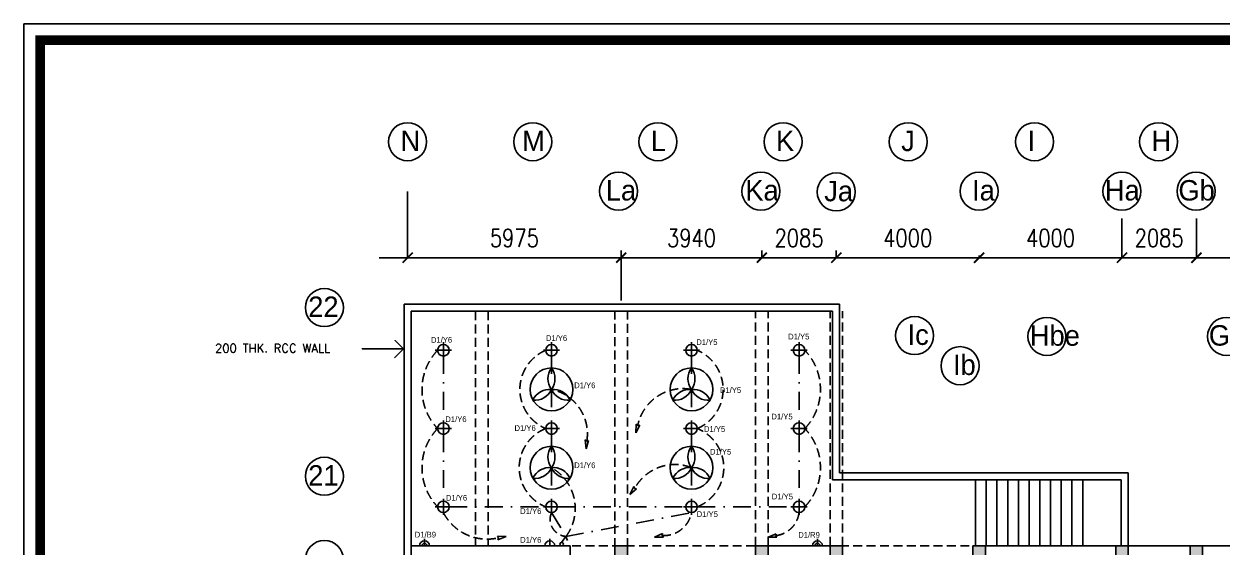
# Model space of a CAD drawing. Extents: x -8365922 to -3890057, y 2226679 to 4874943.
# Drawn here: x -3965747 to -3932194, y 2449943 to 2464581 of the extents above; entities that cross this region are included whole.
import ezdxf

# ---------------------------------------------------------------- set-up
doc = ezdxf.new("R2010")
doc.units = 0
doc.header["$LTSCALE"] = 1000
doc.header["$MEASUREMENT"] = 0
doc.header["$PDMODE"] = 34
doc.linetypes.add('DASHDOT', pattern=[1, 0.5, -0.25, 0, -0.25])
doc.linetypes.add('HIDDEN', pattern=[0.375, 0.25, -0.125])
doc.layers.get('0').update_dxf_attribs({"linetype": 'CONTINUOUS'})
doc.layers.get('DEFPOINTS').update_dxf_attribs({"linetype": 'CONTINUOUS'})
for name, color, linetype in [('A-ANNO-DIMS', 2, 'CONTINUOUS'), ('A-ANNO-NOTE', 2, 'CONTINUOUS'), ('A-FLOR-STRS', 2, 'CONTINUOUS'), ('A-WALL-FULL', 6, 'CONTINUOUS'), ('BEAM', 3, 'HIDDEN'), ('CKT', 3, 'CONTINUOUS'), ('CON', 5, 'DASHDOT'), ('ELECT', 4, 'CONTINUOUS'), ('HATCH', 220, 'CONTINUOUS'), ('LIGHT', 4, 'CONTINUOUS'), ('LOOP', 6, 'HIDDEN'), ('POWER', 4, 'CONTINUOUS'), ('S-COLS', 2, 'CONTINUOUS'), ('S-WALL', 2, 'CONTINUOUS'), ('TITLE', 171, 'CONTINUOUS'), ('TITLE_LINE', 170, 'CONTINUOUS')]:
    doc.layers.add(name, color=color, linetype=linetype)
doc.styles.add('MTEXT', font='', dxfattribs={"height": 250})
doc.styles.add('ROMANS', font='ROMANS.SHX', dxfattribs={"width": 0.8})
doc.styles.add('SIMPLEX', font='SIMPLEX')
doc.styles.get('MTEXT').set_extended_font_data('Futura Lt BT')
doc.dimstyles.new('COPY_OF_DIM2001', dxfattribs={"dimscale": 100, "dimtxt": 5, "dimasz": 4, "dimexe": 0.25, "dimexo": 2, "dimgap": 3, "dimtad": 1, "dimdec": 0, "dimlfac": -1, "dimzin": 3, "dimtxsty": 'ROMANS', "dimblk1": 'DIMTICK', "dimblk2": 'DIMTICK', "dimsah": 1, "dimcen": 0, "dimdle": 0.125, "dimclrd": 1, "dimclre": 1, "dimaunit": 1, "dimazin": 3, "dimtfac": 1.333333, "dimtdec": 0, "dimtmove": 0, "dimatfit": 3, "dimtolj": 1, "dimtzin": 3})

# ---------------------------------------------------------------- blocks, each defined once
blk = doc.blocks.new('DIMTICK')
blk.add_line((-1.062, 0), (2, 0))
at = {"const_width": 0.125}
blk.add_lwpolyline([(-0.354, -0.354), (0.354, 0.354)], dxfattribs=at)
blk = doc.blocks.new('*D12')
at = {"layer": 'A-ANNO-DIMS', "color": 1}
for p, q in [((-3955003, 2459894), (-3955003, 2458014)), ((-3949022, 2458240), (-3949022, 2458064)), ((-3949422, 2458040), (-3954603, 2458040))]:
    blk.add_line(p, q, dxfattribs=at)
at = {"layer": 'DEFPOINTS', "color": 0}
for p in [(-3955003, 2460094), (-3955003, 2458040), (-3949022, 2458040)]:
    blk.add_point(p, dxfattribs=at)
at = {"layer": 'A-ANNO-DIMS', "color": 1, "xscale": 400, "yscale": 400, "zscale": 400, "rotation": 180}
blk.add_blockref('DIMTICK', (-3955003, 2458040), dxfattribs=at)
at = {"layer": 'A-ANNO-DIMS', "color": 1, "xscale": 400, "yscale": 400, "zscale": 400}
blk.add_blockref('DIMTICK', (-3949022, 2458040), dxfattribs=at)
at = {"layer": 'A-ANNO-DIMS', "color": 0, "insert": (-3952012, 2458590), "char_height": 500, "attachment_point": 5, "style": 'ROMANS'}
blk.add_mtext('\\A1;5975', dxfattribs=at)
blk = doc.blocks.new('*D13')
at = {"layer": 'A-ANNO-DIMS', "color": 1}
for p, q in [((-3949022, 2456843), (-3949022, 2458064)), ((-3945082, 2458240), (-3945082, 2458064)), ((-3948622, 2458040), (-3945482, 2458040))]:
    blk.add_line(p, q, dxfattribs=at)
at = {"layer": 'DEFPOINTS', "color": 0}
for p in [(-3945082, 2458040), (-3945082, 2458040), (-3949022, 2456643)]:
    blk.add_point(p, dxfattribs=at)
at = {"layer": 'A-ANNO-DIMS', "color": 1, "xscale": 400, "yscale": 400, "zscale": 400, "rotation": 180}
blk.add_blockref('DIMTICK', (-3949022, 2458040), dxfattribs=at)
at = {"layer": 'A-ANNO-DIMS', "color": 1, "xscale": 400, "yscale": 400, "zscale": 400}
blk.add_blockref('DIMTICK', (-3945082, 2458040), dxfattribs=at)
at = {"layer": 'A-ANNO-DIMS', "color": 0, "insert": (-3947052, 2458590), "char_height": 500, "attachment_point": 5, "style": 'ROMANS'}
blk.add_mtext('\\A1;3940', dxfattribs=at)
blk = doc.blocks.new('*D14')
at = {"layer": 'A-ANNO-DIMS', "color": 1}
for p, q in [((-3945082, 2458240), (-3945082, 2458064)), ((-3942997, 2458240), (-3942997, 2458064)), ((-3944682, 2458040), (-3943397, 2458040))]:
    blk.add_line(p, q, dxfattribs=at)
at = {"layer": 'DEFPOINTS', "color": 0}
for p in [(-3945082, 2458040), (-3942997, 2458040), (-3942997, 2458040)]:
    blk.add_point(p, dxfattribs=at)
at = {"layer": 'A-ANNO-DIMS', "color": 1, "xscale": 400, "yscale": 400, "zscale": 400, "rotation": 180}
blk.add_blockref('DIMTICK', (-3945082, 2458040), dxfattribs=at)
at = {"layer": 'A-ANNO-DIMS', "color": 1, "xscale": 400, "yscale": 400, "zscale": 400}
blk.add_blockref('DIMTICK', (-3942997, 2458040), dxfattribs=at)
at = {"layer": 'A-ANNO-DIMS', "color": 0, "insert": (-3944040, 2458590), "char_height": 500, "attachment_point": 5, "style": 'ROMANS'}
blk.add_mtext('\\A1;2085', dxfattribs=at)
blk = doc.blocks.new('*D15')
at = {"layer": 'A-ANNO-DIMS', "color": 1}
for p, q in [((-3942997, 2458240), (-3942997, 2458064)), ((-3938997, 2458098), (-3938997, 2458064)), ((-3942597, 2458040), (-3939397, 2458040))]:
    blk.add_line(p, q, dxfattribs=at)
at = {"layer": 'DEFPOINTS', "color": 0}
for p in [(-3942997, 2458040), (-3938997, 2458040), (-3938997, 2457898)]:
    blk.add_point(p, dxfattribs=at)
at = {"layer": 'A-ANNO-DIMS', "color": 1, "xscale": 400, "yscale": 400, "zscale": 400, "rotation": 180}
blk.add_blockref('DIMTICK', (-3942997, 2458040), dxfattribs=at)
at = {"layer": 'A-ANNO-DIMS', "color": 1, "xscale": 400, "yscale": 400, "zscale": 400}
blk.add_blockref('DIMTICK', (-3938997, 2458040), dxfattribs=at)
at = {"layer": 'A-ANNO-DIMS', "color": 0, "insert": (-3940997, 2458590), "char_height": 500, "attachment_point": 5, "style": 'ROMANS'}
blk.add_mtext('\\A1;4000', dxfattribs=at)
blk = doc.blocks.new('*D16')
at = {"layer": 'A-ANNO-DIMS', "color": 1}
for p, q in [((-3934997, 2459141), (-3934997, 2458014)), ((-3938997, 2458098), (-3938997, 2458064)), ((-3938597, 2458040), (-3935397, 2458040))]:
    blk.add_line(p, q, dxfattribs=at)
at = {"layer": 'DEFPOINTS', "color": 0}
for p in [(-3934997, 2459341), (-3938997, 2457898), (-3934997, 2458040)]:
    blk.add_point(p, dxfattribs=at)
at = {"layer": 'A-ANNO-DIMS', "color": 1, "xscale": 400, "yscale": 400, "zscale": 400, "rotation": 180}
blk.add_blockref('DIMTICK', (-3938997, 2458040), dxfattribs=at)
at = {"layer": 'A-ANNO-DIMS', "color": 1, "xscale": 400, "yscale": 400, "zscale": 400}
blk.add_blockref('DIMTICK', (-3934997, 2458040), dxfattribs=at)
at = {"layer": 'A-ANNO-DIMS', "color": 0, "insert": (-3936997, 2458590), "char_height": 500, "attachment_point": 5, "style": 'ROMANS'}
blk.add_mtext('\\A1;4000', dxfattribs=at)
blk = doc.blocks.new('*D17')
at = {"layer": 'A-ANNO-DIMS', "color": 1}
for p, q in [((-3934997, 2459141), (-3934997, 2458014)), ((-3932912, 2459141), (-3932912, 2458014)), ((-3934597, 2458040), (-3933312, 2458040))]:
    blk.add_line(p, q, dxfattribs=at)
at = {"layer": 'DEFPOINTS', "color": 0}
for p in [(-3934997, 2459341), (-3932912, 2459341), (-3932912, 2458040)]:
    blk.add_point(p, dxfattribs=at)
at = {"layer": 'A-ANNO-DIMS', "color": 1, "xscale": 400, "yscale": 400, "zscale": 400, "rotation": 180}
blk.add_blockref('DIMTICK', (-3934997, 2458040), dxfattribs=at)
at = {"layer": 'A-ANNO-DIMS', "color": 1, "xscale": 400, "yscale": 400, "zscale": 400}
blk.add_blockref('DIMTICK', (-3932912, 2458040), dxfattribs=at)
at = {"layer": 'A-ANNO-DIMS', "color": 0, "insert": (-3933955, 2458590), "char_height": 500, "attachment_point": 5, "style": 'ROMANS'}
blk.add_mtext('\\A1;2085', dxfattribs=at)
blk = doc.blocks.new('*D18')
at = {"layer": 'A-ANNO-DIMS', "color": 1}
for p, q in [((-3932912, 2459141), (-3932912, 2458014)), ((-3928972, 2459168), (-3928972, 2458014)), ((-3932512, 2458040), (-3929372, 2458040))]:
    blk.add_line(p, q, dxfattribs=at)
at = {"layer": 'DEFPOINTS', "color": 0}
for p in [(-3932912, 2459341), (-3928972, 2459368), (-3928972, 2458040)]:
    blk.add_point(p, dxfattribs=at)
at = {"layer": 'A-ANNO-DIMS', "color": 1, "xscale": 400, "yscale": 400, "zscale": 400, "rotation": 180}
blk.add_blockref('DIMTICK', (-3932912, 2458040), dxfattribs=at)
at = {"layer": 'A-ANNO-DIMS', "color": 1, "xscale": 400, "yscale": 400, "zscale": 400}
blk.add_blockref('DIMTICK', (-3928972, 2458040), dxfattribs=at)
at = {"layer": 'A-ANNO-DIMS', "color": 0, "insert": (-3930942, 2458590), "char_height": 500, "attachment_point": 5, "style": 'ROMANS'}
blk.add_mtext('\\A1;3940', dxfattribs=at)
blk = doc.blocks.new('FAN')
at = {"layer": 'LIGHT'}
blk.add_circle((0, 0), 600, dxfattribs=at)
for centre, start, end in [((410, 300), 143.8105, 216.1895), ((-410, 300), 323.8105, 36.1895), ((-55, -505), 83.8105, 156.1895), ((-465, 205), 263.8105, 336.1895), ((55, -505), 23.8105, 96.1895), ((465, 205), 203.8105, 276.1895)]:
    blk.add_arc(centre, 508, start, end, dxfattribs=at)
blk = doc.blocks.new('2X36')
at = {"layer": 'LIGHT'}
for p, q in [((-226, 0), (226, 0)), ((0, -226), (0, 226))]:
    blk.add_line(p, q, dxfattribs=at)
blk.add_circle((0, 0), 162, dxfattribs=at)
blk = doc.blocks.new('SW')
at = {"layer": 'LIGHT'}
for p, q in [((0, 100), (122, 264)), ((122, 264), (161, 149))]:
    blk.add_line(p, q, dxfattribs=at)
blk.add_circle((0, 50), 50, dxfattribs=at)
blk = doc.blocks.new('A')
at = {"layer": 'LOOP'}
for p, q in [((-217, 0), (27, 49)), ((-217, 0), (27, -49)), ((27, 49), (0, 0)), ((27, -49), (0, 0))]:
    blk.add_line(p, q, dxfattribs=at)
blk = doc.blocks.new('5')
at = {"layer": 'POWER'}
for p, q in [((-140, 0), (140, 0)), ((0, 202), (0, 0))]:
    blk.add_line(p, q, dxfattribs=at)
blk.add_arc((0, 0), 140, 0, 180, dxfattribs=at)
blk = doc.blocks.new('15')
at = {"layer": 'POWER'}
for p, q in [((-140, 0), (140, 0)), ((0, 202), (0, 0))]:
    blk.add_line(p, q, dxfattribs=at)
for radius in [140, 72]:
    blk.add_arc((0, 0), radius, 0, 180, dxfattribs=at)

msp = doc.modelspace()

# ---------------------------------------------------------------- hatches: boundary and pattern name
at = {"layer": 'HATCH'}
msp.add_hatch(color=256, dxfattribs=at).paths.add_polyline_path([(-3948847.1, 2449973.4), (-3949197.1, 2449973.4), (-3949197.1, 2449623.4), (-3949197.1, 2449273.4), (-3948847.1, 2449273.4)])
h = msp.add_hatch(color=256, dxfattribs=at)
h.paths.add_polyline_path([(-3944907.1, 2449973.4), (-3945257.1, 2449973.4), (-3945257.1, 2449623.4), (-3945257.1, 2449273.4), (-3944907.1, 2449273.4)])
h.paths.add_polyline_path([(-3942822.1, 2449973.4), (-3943172.1, 2449973.4), (-3943172.1, 2449623.4), (-3943172.1, 2449273.4), (-3942822.1, 2449273.4)])
h.paths.add_polyline_path([(-3938822.1, 2449973.4), (-3939172.1, 2449973.4), (-3939172.1, 2449623.4), (-3939172.1, 2449273.4), (-3938822.1, 2449273.4)])
h.paths.add_polyline_path([(-3934822.1, 2449973.4), (-3935172.1, 2449973.4), (-3935172.1, 2449623.4), (-3935172.1, 2449273.4), (-3934822.1, 2449273.4)])
h.paths.add_polyline_path([(-3932737.1, 2449973.4), (-3933087.1, 2449973.4), (-3933087.1, 2449623.4), (-3933087.1, 2449273.4), (-3932737.1, 2449273.4)])
h.paths.add_polyline_path([(-3928797.1, 2449973.4), (-3929147.1, 2449973.4), (-3929147.1, 2449623.4), (-3929147.1, 2449273.4), (-3928797.1, 2449273.4)])
h.paths.add_polyline_path([(-3948847.1, 2443973.4), (-3949197.1, 2443973.4), (-3949197.1, 2443623.4), (-3949197.1, 2443273.4), (-3948847.1, 2443273.4)])
h.paths.add_polyline_path([(-3948847.1, 2438673.4), (-3949197.1, 2438673.4), (-3949197.1, 2438323.4), (-3949197.1, 2437973.4), (-3948847.1, 2437973.4)])
h.paths.add_polyline_path([(-3944907.1, 2438673.4), (-3945257.1, 2438673.4), (-3945257.1, 2438323.4), (-3945257.1, 2437973.4), (-3944907.1, 2437973.4)])
h.paths.add_polyline_path([(-3942822.1, 2438673.4), (-3943172.1, 2438673.4), (-3943172.1, 2438323.4), (-3943172.1, 2437973.4), (-3942822.1, 2437973.4)])
h.paths.add_polyline_path([(-3934822.1, 2438673.4), (-3935172.1, 2438673.4), (-3935172.1, 2438323.4), (-3935172.1, 2437973.4), (-3934822.1, 2437973.4)])
h.paths.add_polyline_path([(-3932737.1, 2438673.4), (-3933087.1, 2438673.4), (-3933087.1, 2438323.4), (-3933087.1, 2437973.4), (-3932737.1, 2437973.4)])
h.paths.add_polyline_path([(-3928797.1, 2438673.4), (-3929147.1, 2438673.4), (-3929147.1, 2438323.4), (-3929147.1, 2437973.4), (-3928797.1, 2437973.4)])
h.paths.add_polyline_path([(-3928797.1, 2443973.4), (-3929147.1, 2443973.4), (-3929147.1, 2443623.4), (-3929147.1, 2443273.4), (-3928797.1, 2443273.4)])

# ---------------------------------------------------------------- linework, layer by layer
at = {"layer": 'A-ANNO-NOTE'}
msp.add_lwpolyline([(-3956275.8, 2455486), (-3956275.8, 2455486), (-3955117.8, 2455486), (-3955352.3, 2455720), (-3955117.8, 2455486), (-3955365.8, 2455238)], dxfattribs=at)
for centre in [(-3955002.8, 2461284), (-3951497.6, 2461284), (-3947992.4, 2461284), (-3944487.2, 2461284), (-3940982, 2461284), (-3937445, 2461284), (-3933971.6, 2461284), (-3949094.5, 2459901), (-3945107.1, 2459901), (-3942997.1, 2459880.3), (-3938997.1, 2459901), (-3934997.1, 2459901), (-3932920.6, 2459901), (-3957332.8, 2456643.4), (-3940803.8, 2455859.9), (-3937097.1, 2455836.5), (-3932067.6, 2455836), (-3939531, 2455017.2), (-3957332.8, 2451923.4), (-3957332.8, 2449593.4)]:
    msp.add_circle(centre, 532.7, dxfattribs=at)
at = {"layer": 'A-FLOR-STRS'}
for p, q in [((-3939097.1, 2449973.4), (-3939097.1, 2451823.4)), ((-3938797.1, 2449973.4), (-3938797.1, 2451823.4)), ((-3938497.1, 2449973.4), (-3938497.1, 2451823.4)), ((-3938197.1, 2449973.4), (-3938197.1, 2451823.4)), ((-3937897.1, 2449973.4), (-3937897.1, 2451823.4)), ((-3937597.1, 2449973.4), (-3937597.1, 2451823.4)), ((-3937297.1, 2449973.4), (-3937297.1, 2451823.4)), ((-3936997.1, 2449973.4), (-3936997.1, 2451823.4)), ((-3936697.1, 2449973.4), (-3936697.1, 2451823.4)), ((-3936397.1, 2449973.4), (-3936397.1, 2451823.4)), ((-3936097.1, 2449973.4), (-3936097.1, 2451823.4))]:
    msp.add_line(p, q, dxfattribs=at)
at = {"layer": 'A-WALL-FULL'}
for p, q in [((-3950451.3, 2449973.4), (-3954902.8, 2449973.4)), ((-3950451.3, 2449973.4), (-3950451.3, 2437452.1)), ((-3944907.1, 2449973.4), (-3943172.1, 2449973.4)), ((-3935172.1, 2449973.4), (-3938822.1, 2449973.4))]:
    msp.add_line(p, q, dxfattribs=at)
at = {"layer": 'BEAM'}
for p, q in [((-3953098.8, 2456543.4), (-3953098.8, 2449973.4)), ((-3952748.8, 2456543.4), (-3952748.8, 2449973.4)), ((-3949197.1, 2431563.4), (-3949197.1, 2456543.4)), ((-3948847.1, 2431563.4), (-3948847.1, 2456543.4)), ((-3945257.1, 2449973.4), (-3945257.1, 2456543.4)), ((-3944907.1, 2449973.4), (-3944907.1, 2456543.4)), ((-3943172.1, 2449973.4), (-3943172.1, 2456543.4)), ((-3942822.1, 2449973.4), (-3942822.1, 2456543.4)), ((-3929147.1, 2449973.4), (-3954902.8, 2449973.4))]:
    msp.add_line(p, q, dxfattribs=at)
at = {"layer": 'CON'}
for p, q in [((-3954000.8, 2455285.9), (-3954000.8, 2453420.9)), ((-3950972.9, 2455285.9), (-3950972.9, 2454353.4)), ((-3947052.1, 2455285.9), (-3947052.1, 2454353.4)), ((-3944039.6, 2455285.9), (-3944039.6, 2453420.9)), ((-3950972.9, 2454353.4), (-3950972.9, 2453420.9)), ((-3947052.1, 2454353.4), (-3947052.1, 2453420.9)), ((-3954000.8, 2453095.9), (-3954000.8, 2451230.9)), ((-3950972.9, 2453095.9), (-3950972.9, 2452163.4)), ((-3947052.1, 2453095.9), (-3947052.1, 2452163.4)), ((-3944039.6, 2453095.9), (-3944039.6, 2451230.9)), ((-3950972.9, 2452163.4), (-3950972.9, 2451230.9)), ((-3947052.1, 2452163.4), (-3947052.1, 2451230.9)), ((-3953838.3, 2451068.4), (-3951135.4, 2451068.4)), ((-3950810.4, 2451068.4), (-3947214.6, 2451068.4)), ((-3946889.6, 2451068.4), (-3944202.1, 2451068.4)), ((-3950972.9, 2450905.9), (-3950567, 2450237.7)), ((-3950567, 2450237.7), (-3947052.1, 2450905.9))]:
    msp.add_line(p, q, dxfattribs=at)
at = {"layer": 'LOOP'}
for centre, radius, start, end in [((-3953006.1, 2454353.4), 1593.2, 136.58219, 223.41781), ((-3950667.2, 2454353.4), 1190.9, 113.15259, 246.84741), ((-3947357.8, 2454353.4), 1190.9, 293.15259, 66.84741), ((-3945034.3, 2454353.4), 1593.2, 316.58219, 43.41781), ((-3947290.2, 2453081.3), 1294.2, 79.39791, 168.3112), ((-3951237.7, 2453110.5), 1270.7, 350.75995, 77.9715), ((-3953006.1, 2452163.4), 1593.2, 136.58219, 223.41781), ((-3950697.3, 2452163.4), 1179.4, 111.80846, 248.19154), ((-3947327.7, 2452163.4), 1179.4, 291.80846, 68.19154), ((-3945034.3, 2452163.4), 1593.2, 316.58219, 43.41781), ((-3951622.9, 2451020.7), 1314.6, 323.43849, 60.36633), ((-3947518.8, 2450973.3), 1278.3, 68.58398, 151.61557), ((-3952775.4, 2451545), 1382, 207.54695, 283.46903), ((-3950526.3, 2450719.8), 483.8, 157.37745, 265.17495), ((-3947828.1, 2451051.6), 789.6, 266.45152, 349.36445), ((-3944776.8, 2450999.7), 743.2, 276.32037, 352.74955)]:
    msp.add_arc(centre, radius, start, end, dxfattribs=at)
at = {"layer": 'S-COLS'}
for points in [[(-3949197.1, 2449623.4), (-3949197.1, 2449973.4), (-3948847.1, 2449973.4), (-3948847.1, 2449273.4), (-3949197.1, 2449273.4)], [(-3945257.1, 2449623.4), (-3945257.1, 2449973.4), (-3944907.1, 2449973.4), (-3944907.1, 2449273.4), (-3945257.1, 2449273.4)], [(-3943172.1, 2449623.4), (-3943172.1, 2449973.4), (-3942822.1, 2449973.4), (-3942822.1, 2449273.4), (-3943172.1, 2449273.4)], [(-3939172.1, 2449623.4), (-3939172.1, 2449973.4), (-3938822.1, 2449973.4), (-3938822.1, 2449273.4), (-3939172.1, 2449273.4)], [(-3935172.1, 2449623.4), (-3935172.1, 2449973.4), (-3934822.1, 2449973.4), (-3934822.1, 2449273.4), (-3935172.1, 2449273.4)], [(-3933087.1, 2449623.4), (-3933087.1, 2449973.4), (-3932737.1, 2449973.4), (-3932737.1, 2449273.4), (-3933087.1, 2449273.4)]]:
    msp.add_lwpolyline(points, close=True, dxfattribs=at)
at = {"layer": 'S-WALL'}
for p, q in [((-3955102.8, 2456743.4), (-3942903.5, 2456743.4)), ((-3955102.8, 2423714.5), (-3955102.8, 2456743.4)), ((-3942903.5, 2456743.4), (-3942903.5, 2452023.4)), ((-3954902.8, 2456543.4), (-3943103.5, 2456543.4)), ((-3954902.8, 2456543.4), (-3954902.8, 2423914.5)), ((-3943103.5, 2456543.4), (-3943103.5, 2451823.4)), ((-3942903.5, 2452023.4), (-3934822.1, 2452023.4)), ((-3934822.1, 2452023.4), (-3934822.1, 2449973.4)), ((-3943103.5, 2451823.4), (-3935022.1, 2451823.4)), ((-3935022.1, 2451823.4), (-3935022.1, 2449973.4)), ((-3934822.1, 2449973.4), (-3933087.1, 2449973.4)), ((-3929147.1, 2449973.4), (-3932737.1, 2449973.4))]:
    msp.add_line(p, q, dxfattribs=at)
at = {"layer": 'TITLE', "const_width": 270}
msp.add_lwpolyline([(-3965296.5, 2411570.5), (-3890506.5, 2411570.5), (-3890506.5, 2464130.5), (-3965296.5, 2464130.5)], close=True, dxfattribs=at)
at = {"layer": 'TITLE_LINE'}
msp.add_lwpolyline([(-3965746.5, 2411120.5), (-3890056.5, 2411120.5), (-3890056.5, 2464580.5), (-3965746.5, 2464580.5)], close=True, dxfattribs=at)

# ---------------------------------------------------------------- block references
at = {"layer": 'ELECT', "xscale": -1}
for name, p in [('15', (-3954529, 2449973.4)), ('5', (-3951021, 2449973.4)), ('15', (-3943525, 2449973.4))]:
    msp.add_blockref(name, p, dxfattribs=at)
at = {"layer": 'LIGHT'}
for name, p in [('2X36', (-3954000.8, 2455448.4)), ('2X36', (-3950972.9, 2455448.4)), ('2X36', (-3947052.1, 2455448.4)), ('2X36', (-3944039.6, 2455448.4)), ('FAN', (-3950972.9, 2454353.4)), ('FAN', (-3947052.1, 2454353.4)), ('2X36', (-3954000.8, 2453258.4)), ('2X36', (-3950972.9, 2453258.4)), ('2X36', (-3947052.1, 2453258.4)), ('2X36', (-3944039.6, 2453258.4)), ('FAN', (-3950972.9, 2452163.4)), ('FAN', (-3947052.1, 2452163.4)), ('2X36', (-3954000.8, 2451068.4)), ('2X36', (-3950972.9, 2451068.4)), ('2X36', (-3947052.1, 2451068.4)), ('2X36', (-3944039.6, 2451068.4)), ('SW', (-3950689, 2449973.4))]:
    msp.add_blockref(name, p, dxfattribs=at)
at = {"layer": 'LOOP'}
for p, rotation in [((-3948557.5, 2453343.5), 75.00755907883635), ((-3949983.5, 2452906.5), 83.98098349160999), ((-3948643.5, 2451581), 51.585962288929), ((-3952453.5, 2450201), 190.7004635066031), ((-3947877, 2450263.5), 12.04738023144436), ((-3944695, 2450261), 11.40375192823566)]:
    msp.add_blockref('A', p, dxfattribs=dict(at, rotation=rotation))

# ---------------------------------------------------------------- texts
at = {"layer": 'A-ANNO-NOTE'}
for s, height, style, p in [('N', 571.6, 'MTEXT', (-3955200.2, 2461022.8)), ('M', 571.6, 'MTEXT', (-3951795.4, 2461022.8)), ('L', 571.6, 'MTEXT', (-3948189.8, 2461022.8)), ('K', 571.6, 'MTEXT', (-3944684.6, 2461022.8)), ('J', 571.6, 'MTEXT', (-3941179.4, 2461022.8)), ('I', 571.6, 'MTEXT', (-3937642.4, 2461022.8)), ('H', 571.6, 'MTEXT', (-3934169, 2461022.8)), ('La', 571.57, 'MTEXT', (-3949452.6, 2459639.8)), ('Ka', 571.57, 'MTEXT', (-3945545.3, 2459639.8)), ('Ja', 571.57, 'MTEXT', (-3943334.5, 2459619.1)), ('Ia', 571.57, 'MTEXT', (-3939194.5, 2459639.8)), ('Ha', 571.57, 'MTEXT', (-3935476.3, 2459639.8)), ('Gb', 571.57, 'MTEXT', (-3933416.5, 2459639.8)), ('22', 571.57, 'MTEXT', (-3957786, 2456382.2)), ('Ic', 571.57, 'MTEXT', (-3941001.2, 2455598.8)), ('Hbe', 571.57, 'MTEXT', (-3937576.3, 2455575.4)), ('Ga', 571.57, 'MTEXT', (-3932563.5, 2455579.8)), ('200 THK. RCC WALL', 238.545, 'SIMPLEX', (-3960398.2, 2455387.3)), ('Ib', 571.57, 'MTEXT', (-3939728.4, 2454756)), ('21', 571.57, 'MTEXT', (-3957786, 2451662.2))]:
    msp.add_text(s, height=height, dxfattribs=dict(at, style=style)).set_placement(p)
at = {"layer": 'CKT'}
for s, p in [('D1/Y6', (-3954348, 2455659.8)), ('D1/Y6', (-3951128, 2455708.8)), ('D1/Y5', (-3946917.5, 2455596.3)), ('D1/Y5', (-3944345, 2455752.3)), ('D1/Y6', (-3950337.5, 2454387.8)), ('D1/Y5', (-3946256.5, 2454251.8)), ('D1/Y6', (-3953945.5, 2453440.3)), ('D1/Y6', (-3952008.5, 2453191.8)), ('D1/Y5', (-3944814.5, 2453513.3)), ('D1/Y5', (-3946702, 2453165.3)), ('D1/Y5', (-3946533.5, 2452529.3)), ('D1/Y6', (-3950337.5, 2452149.8)), ('D1/Y6', (-3953929, 2451238.3)), ('D1/Y5', (-3944803, 2451275.3)), ('D1/Y6', (-3951851, 2450866.3)), ('D1/Y5', (-3946906.5, 2450783.3)), ('D1/B9', (-3954801.5, 2450209.3)), ('D1/R9', (-3944062.5, 2450202.3)), ('D1/Y6', (-3951851, 2450062.8))]:
    msp.add_text(s, height=160, dxfattribs=at).set_placement(p)

# ---------------------------------------------------------------- dimensions: what is measured, and where the dimension line sits
at = {"layer": 'A-ANNO-DIMS'}
dim = msp.add_linear_dim(base=(-3955002.8, 2458039.5), p1=(-3949022.1, 2458039.5), p2=(-3955002.8, 2460094.4), text='5975', dimstyle='COPY_OF_DIM2001', dxfattribs=at)
dim.commit()
dim.dimension.update_dxf_attribs({"geometry": '*D12', "text_midpoint": (-3952012.4, 2458589.5)})
for base, p1, p2, picture, middle in [((-3934997.1, 2458039.5), (-3938997.1, 2457898.1), (-3934997.1, 2459341.5), '*D16', (-3936997.1, 2458589.5)), ((-3932912.1, 2458039.5), (-3934997.1, 2459341.5), (-3932912.1, 2459341.5), '*D17', (-3933954.6, 2458589.5)), ((-3928972.1, 2458039.5), (-3932912.1, 2459341.5), (-3928972.1, 2459368.3), '*D18', (-3930942.1, 2458589.5)), ((-3945082.1, 2458039.5), (-3949022.1, 2456643.4), (-3945082.1, 2458039.5), '*D13', (-3947052.1, 2458589.5)), ((-3942997.1, 2458039.5), (-3945082.1, 2458039.5), (-3942997.1, 2458039.5), '*D14', (-3944039.6, 2458589.5)), ((-3938997.1, 2458039.5), (-3942997.1, 2458039.5), (-3938997.1, 2457898.1), '*D15', (-3940997.1, 2458589.5))]:
    dim = msp.add_linear_dim(base=base, p1=p1, p2=p2, dimstyle='COPY_OF_DIM2001', dxfattribs=at)
    dim.commit()
    dim.dimension.update_dxf_attribs({"geometry": picture, "text_midpoint": middle})

doc.saveas('drawing.dxf')
